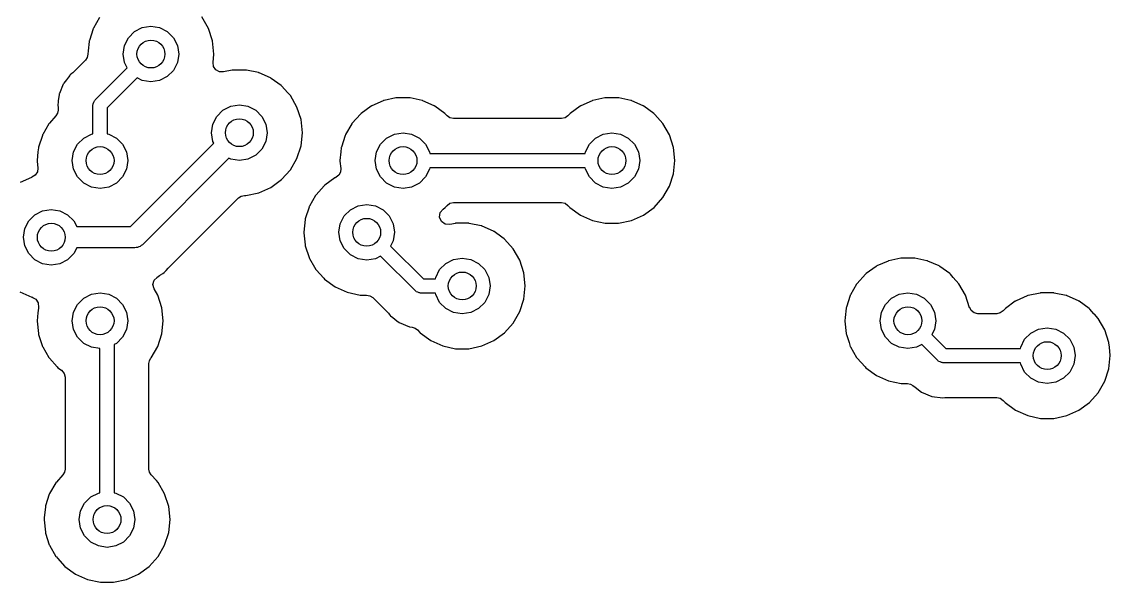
# Model space of a CAD drawing. Extents: x 98 to 198, y -146.7 to -46.7.
# Drawn here: x 134.28 to 149.91, y -95.05 to -87.01 of the extents above; entities that cross this region are included whole.
import ezdxf

# ---------------------------------------------------------------- set-up
doc = ezdxf.new("R2010")
doc.units = 0
doc.layers.add('BLACK', color=7, linetype='CONTINUOUS')

msp = doc.modelspace()

# ---------------------------------------------------------------- linework, layer by layer
at = {"layer": 'BLACK', "linetype": 'CONTINUOUS'}
for p, q in [((135.394, -86.9437), (135.306, -87.0964)), ((136.957, -87.102), (136.862, -86.9381)), ((135.301, -87.1082), (135.246, -87.2758)), ((135.303, -87.102), (135.301, -87.1082)), ((135.301, -87.1082), (135.301, -87.1082)), ((135.306, -87.0964), (135.303, -87.102)), ((135.306, -87.0964), (135.306, -87.0964)), ((135.806, -87.2352), (135.895, -87.1467)), ((135.895, -87.1467), (136.006, -87.0898)), ((136.006, -87.0898), (136.13, -87.0703)), ((136.13, -87.0703), (136.253, -87.0898)), ((136.253, -87.0898), (136.365, -87.1467)), ((136.365, -87.1467), (136.453, -87.2352)), ((137.015, -87.282), (136.957, -87.102)), ((135.243, -87.2885), (135.229, -87.425)), ((135.244, -87.282), (135.243, -87.2885)), ((135.243, -87.2885), (135.243, -87.2885)), ((135.246, -87.2758), (135.244, -87.282)), ((135.246, -87.2758), (135.246, -87.2758)), ((135.73, -87.4703), (135.749, -87.3467)), ((135.749, -87.3467), (135.806, -87.2352)), ((136.453, -87.2352), (136.51, -87.3467)), ((136.51, -87.3467), (136.53, -87.4703)), ((137.035, -87.4703), (137.015, -87.282)), ((135.216, -87.5196), (135.189, -87.5599)), ((135.225, -87.4738), (135.216, -87.5196)), ((135.229, -87.425), (135.224, -87.4703)), ((135.224, -87.4703), (135.225, -87.4738)), ((135.749, -87.5939), (135.73, -87.4703)), ((136.53, -87.4703), (136.51, -87.5939)), ((137.022, -87.5937), (137.035, -87.4703)), ((135.189, -87.5599), (135.008, -87.7406)), ((135.328, -88.1282), (135.787, -87.6688)), ((135.787, -87.6688), (135.749, -87.5939)), ((136.51, -87.5939), (136.453, -87.7054)), ((137.03, -87.6511), (137.022, -87.5937)), ((137.063, -87.6989), (137.03, -87.6511)), ((134.946, -87.8022), (134.917, -87.8402)), ((134.966, -87.777), (134.946, -87.8021)), ((134.946, -87.8021), (134.946, -87.8022)), ((134.946, -87.8022), (134.946, -87.8022)), ((134.971, -87.7706), (134.966, -87.777)), ((134.966, -87.777), (134.966, -87.777)), ((134.996, -87.7513), (134.971, -87.7706)), ((135.008, -87.7406), (134.996, -87.7513)), ((135.931, -87.8125), (135.502, -88.2421)), ((136.006, -87.8507), (135.931, -87.8125)), ((136.365, -87.7939), (136.253, -87.8507)), ((136.453, -87.7054), (136.365, -87.7939)), ((137.113, -87.7265), (137.063, -87.6989)), ((137.171, -87.728), (137.113, -87.7265)), ((137.299, -87.7009), (137.171, -87.728)), ((137.305, -87.6995), (137.299, -87.7009)), ((137.299, -87.7009), (137.299, -87.7009)), ((137.495, -87.6995), (137.305, -87.6995)), ((137.501, -87.7009), (137.495, -87.6995)), ((137.673, -87.7375), (137.501, -87.7009)), ((137.501, -87.7009), (137.501, -87.7009)), ((137.68, -87.7389), (137.673, -87.7375)), ((137.673, -87.7375), (137.673, -87.7375)), ((137.686, -87.7415), (137.68, -87.7389)), ((137.847, -87.8132), (137.686, -87.7415)), ((137.686, -87.7415), (137.686, -87.7415)), ((137.853, -87.8158), (137.847, -87.8132)), ((137.858, -87.8197), (137.853, -87.8158)), ((138.001, -87.9233), (137.858, -87.8197)), ((137.858, -87.8197), (137.858, -87.8197)), ((134.871, -87.9039), (134.817, -88.0353)), ((134.874, -87.8964), (134.871, -87.9039)), ((134.871, -87.9039), (134.871, -87.9039)), ((134.879, -87.8899), (134.874, -87.8964)), ((134.917, -87.8402), (134.879, -87.8899)), ((134.879, -87.8899), (134.879, -87.8899)), ((136.13, -87.8703), (136.006, -87.8507)), ((136.253, -87.8507), (136.13, -87.8703)), ((138.006, -87.9271), (138.001, -87.9233)), ((138.001, -87.9233), (138.001, -87.9233)), ((138.01, -87.9319), (138.006, -87.9271)), ((138.09, -88.0201), (138.01, -87.9319)), ((138.01, -87.9319), (138.01, -87.9319)), ((134.8, -88.1417), (134.798, -88.1605)), ((134.812, -88.0509), (134.8, -88.1417)), ((134.813, -88.0428), (134.812, -88.0509)), ((134.812, -88.0509), (134.812, -88.0509)), ((134.817, -88.0353), (134.813, -88.0428)), ((134.817, -88.0353), (134.817, -88.0353)), ((135.31, -88.1629), (135.318, -88.1403)), ((135.318, -88.1403), (135.324, -88.1355)), ((135.324, -88.1355), (135.328, -88.1282)), ((138.133, -88.0678), (138.09, -88.0201)), ((138.227, -88.2317), (138.133, -88.0678)), ((139.464, -88.1415), (139.303, -88.2132)), ((139.47, -88.1389), (139.464, -88.1415)), ((139.464, -88.1415), (139.464, -88.1415)), ((139.477, -88.1375), (139.47, -88.1389)), ((139.649, -88.1009), (139.477, -88.1375)), ((139.477, -88.1375), (139.477, -88.1375)), ((139.655, -88.0995), (139.649, -88.1009)), ((139.649, -88.1009), (139.649, -88.1009)), ((139.845, -88.0995), (139.655, -88.0995)), ((139.851, -88.1009), (139.845, -88.0995)), ((140.023, -88.1375), (139.851, -88.1009)), ((139.851, -88.1009), (139.851, -88.1009)), ((140.03, -88.1389), (140.023, -88.1375)), ((140.023, -88.1375), (140.023, -88.1375)), ((140.036, -88.1415), (140.03, -88.1389)), ((140.197, -88.2132), (140.036, -88.1415)), ((140.036, -88.1415), (140.036, -88.1415)), ((142.464, -88.1415), (142.303, -88.2132)), ((142.47, -88.1389), (142.464, -88.1415)), ((142.464, -88.1415), (142.464, -88.1415)), ((142.477, -88.1375), (142.47, -88.1389)), ((142.649, -88.1009), (142.477, -88.1375)), ((142.477, -88.1375), (142.477, -88.1375)), ((142.655, -88.0995), (142.649, -88.1009)), ((142.649, -88.1009), (142.649, -88.1009)), ((142.845, -88.0995), (142.655, -88.0995)), ((142.851, -88.1009), (142.845, -88.0995)), ((143.023, -88.1375), (142.851, -88.1009)), ((142.851, -88.1009), (142.851, -88.1009)), ((143.03, -88.1389), (143.023, -88.1375)), ((143.023, -88.1375), (143.023, -88.1375)), ((143.036, -88.1415), (143.03, -88.1389)), ((143.197, -88.2132), (143.036, -88.1415)), ((143.036, -88.1415), (143.036, -88.1415)), ((134.798, -88.2753), (134.79, -88.3198)), ((134.798, -88.1605), (134.793, -88.2)), ((134.793, -88.2), (134.794, -88.2081)), ((134.794, -88.2081), (134.794, -88.2081)), ((134.794, -88.2081), (134.797, -88.2314)), ((134.797, -88.2314), (134.798, -88.2476)), ((134.798, -88.1605), (134.798, -88.1605)), ((134.798, -88.2476), (134.798, -88.2753)), ((135.298, -88.2), (135.301, -88.1922)), ((135.298, -88.6161), (135.298, -88.2)), ((135.3, -88.1841), (135.31, -88.1629)), ((135.301, -88.1922), (135.3, -88.1841)), ((135.502, -88.2421), (135.502, -88.6161)), ((137.076, -88.3649), (137.165, -88.2764)), ((137.165, -88.2764), (137.276, -88.2196)), ((137.276, -88.2196), (137.4, -88.2)), ((137.4, -88.2), (137.524, -88.2196)), ((137.524, -88.2196), (137.635, -88.2764)), ((137.635, -88.2764), (137.724, -88.3649)), ((138.286, -88.4117), (138.227, -88.2317)), ((139.292, -88.2197), (139.149, -88.3233)), ((139.297, -88.2158), (139.292, -88.2197)), ((139.292, -88.2197), (139.292, -88.2197)), ((139.303, -88.2132), (139.297, -88.2158)), ((139.303, -88.2132), (139.303, -88.2132)), ((140.203, -88.2158), (140.197, -88.2132)), ((140.208, -88.2197), (140.203, -88.2158)), ((140.351, -88.3233), (140.208, -88.2197)), ((140.208, -88.2197), (140.208, -88.2197)), ((142.292, -88.2197), (142.149, -88.3233)), ((142.297, -88.2158), (142.292, -88.2197)), ((142.292, -88.2197), (142.292, -88.2197)), ((142.303, -88.2132), (142.297, -88.2158)), ((142.303, -88.2132), (142.303, -88.2132)), ((143.203, -88.2158), (143.197, -88.2132)), ((143.208, -88.2197), (143.203, -88.2158)), ((143.351, -88.3233), (143.208, -88.2197)), ((143.208, -88.2197), (143.208, -88.2197)), ((134.766, -88.3583), (134.672, -88.463)), ((134.79, -88.3198), (134.766, -88.3583)), ((137.02, -88.4764), (137.076, -88.3649)), ((137.724, -88.3649), (137.78, -88.4764)), ((138.305, -88.6), (138.286, -88.4117)), ((139.14, -88.3319), (139.022, -88.463)), ((139.144, -88.3271), (139.14, -88.3319)), ((139.14, -88.3319), (139.14, -88.3319)), ((139.149, -88.3233), (139.144, -88.3271)), ((139.149, -88.3233), (139.149, -88.3233)), ((140.356, -88.3271), (140.351, -88.3233)), ((140.351, -88.3233), (140.351, -88.3233)), ((140.36, -88.3319), (140.356, -88.3271)), ((140.383, -88.3569), (140.36, -88.3319)), ((140.36, -88.3319), (140.36, -88.3319)), ((140.424, -88.3872), (140.383, -88.3569)), ((140.475, -88.3979), (140.424, -88.3872)), ((142.025, -88.3979), (140.475, -88.3979)), ((142.076, -88.3872), (142.025, -88.3979)), ((142.117, -88.3569), (142.076, -88.3872)), ((142.14, -88.3319), (142.117, -88.3569)), ((142.144, -88.3271), (142.14, -88.3319)), ((142.14, -88.3319), (142.14, -88.3319)), ((142.149, -88.3233), (142.144, -88.3271)), ((142.149, -88.3233), (142.149, -88.3233)), ((143.356, -88.3271), (143.351, -88.3233)), ((143.351, -88.3233), (143.351, -88.3233)), ((143.36, -88.3319), (143.356, -88.3271)), ((143.364, -88.3359), (143.36, -88.3319)), ((143.36, -88.3319), (143.36, -88.3319)), ((143.483, -88.4678), (143.364, -88.3359)), ((134.664, -88.4734), (134.576, -88.6261)), ((134.667, -88.4678), (134.664, -88.4734)), ((134.664, -88.4734), (134.664, -88.4734)), ((134.672, -88.463), (134.667, -88.4678)), ((134.672, -88.463), (134.672, -88.463)), ((135.276, -88.6196), (135.298, -88.6161)), ((135.502, -88.6161), (135.524, -88.6196)), ((137, -88.6), (137.02, -88.4764)), ((137.02, -88.7236), (137, -88.6)), ((137.78, -88.4764), (137.8, -88.6)), ((137.8, -88.6), (137.78, -88.7236)), ((138.286, -88.7883), (138.305, -88.6)), ((139.014, -88.4734), (138.926, -88.6261)), ((139.017, -88.4678), (139.014, -88.4734)), ((139.014, -88.4734), (139.014, -88.4734)), ((139.022, -88.463), (139.017, -88.4678)), ((139.022, -88.463), (139.022, -88.463)), ((139.626, -88.6196), (139.75, -88.6)), ((139.75, -88.6), (139.874, -88.6196)), ((142.626, -88.6196), (142.75, -88.6)), ((142.75, -88.6), (142.874, -88.6196)), ((143.577, -88.6317), (143.483, -88.4678)), ((134.571, -88.6379), (134.516, -88.8056)), ((134.573, -88.6317), (134.571, -88.6379)), ((134.571, -88.6379), (134.571, -88.6379)), ((134.576, -88.6261), (134.573, -88.6317)), ((134.576, -88.6261), (134.576, -88.6261)), ((135.02, -88.8764), (135.076, -88.7649)), ((135.076, -88.7649), (135.165, -88.6764)), ((135.165, -88.6764), (135.276, -88.6196)), ((135.524, -88.6196), (135.635, -88.6764)), ((135.635, -88.6764), (135.724, -88.7649)), ((135.724, -88.7649), (135.78, -88.8764)), ((135.837, -89.9476), (137.034, -88.751)), ((137.034, -88.751), (137.02, -88.7236)), ((137.78, -88.7236), (137.724, -88.8351)), ((138.921, -88.6379), (138.866, -88.8056)), ((138.923, -88.6317), (138.921, -88.6379)), ((138.921, -88.6379), (138.921, -88.6379)), ((138.926, -88.6261), (138.923, -88.6317)), ((138.926, -88.6261), (138.926, -88.6261)), ((139.37, -88.8764), (139.426, -88.7649)), ((139.426, -88.7649), (139.515, -88.6764)), ((139.515, -88.6764), (139.626, -88.6196)), ((139.874, -88.6196), (139.985, -88.6764)), ((139.985, -88.6764), (140.074, -88.7649)), ((140.074, -88.7649), (140.13, -88.8764)), ((142.37, -88.8764), (142.426, -88.7649)), ((142.426, -88.7649), (142.515, -88.6764)), ((142.515, -88.6764), (142.626, -88.6196)), ((142.874, -88.6196), (142.985, -88.6764)), ((142.985, -88.6764), (143.074, -88.7649)), ((143.074, -88.7649), (143.13, -88.8764)), ((143.636, -88.8117), (143.577, -88.6317)), ((134.508, -88.8739), (134.495, -89)), ((134.514, -88.8182), (134.508, -88.8739)), ((134.516, -88.8056), (134.514, -88.8117)), ((134.514, -88.8117), (134.514, -88.8182)), ((134.514, -88.8182), (134.514, -88.8182)), ((134.516, -88.8056), (134.516, -88.8056)), ((135, -89), (135.02, -88.8764)), ((135.78, -88.8764), (135.8, -89)), ((137.635, -88.9236), (137.524, -88.9804)), ((137.724, -88.8351), (137.635, -88.9236)), ((138.227, -88.9683), (138.286, -88.7883)), ((138.858, -88.8739), (138.845, -89)), ((138.864, -88.8182), (138.858, -88.8739)), ((138.866, -88.8056), (138.864, -88.8117)), ((138.864, -88.8117), (138.864, -88.8182)), ((138.864, -88.8182), (138.864, -88.8182)), ((138.866, -88.8056), (138.866, -88.8056)), ((139.35, -89), (139.37, -88.8764)), ((140.13, -88.8764), (140.134, -88.8984)), ((140.134, -88.8984), (142.366, -88.8984)), ((142.366, -88.8984), (142.37, -88.8764)), ((143.13, -88.8764), (143.15, -89)), ((143.655, -89), (143.636, -88.8117)), ((134.495, -89), (134.495, -89.0065)), ((134.495, -89.0065), (134.495, -89.0065)), ((134.495, -89.0065), (134.506, -89.1081)), ((135.02, -89.1236), (135, -89)), ((135.8, -89), (135.78, -89.1236)), ((137.249, -88.9665), (136.008, -90.2078)), ((137.276, -88.9804), (137.249, -88.9665)), ((137.4, -89), (137.276, -88.9804)), ((137.524, -88.9804), (137.4, -89)), ((138.133, -89.1322), (138.227, -88.9683)), ((138.845, -89), (138.845, -89.0065)), ((138.845, -89.0065), (138.845, -89.0065)), ((138.845, -89.0065), (138.857, -89.1156)), ((139.37, -89.1236), (139.35, -89)), ((143.15, -89), (143.13, -89.1236)), ((143.636, -89.1883), (143.655, -89)), ((134.413, -89.2415), (134.252, -89.3132)), ((134.419, -89.2389), (134.413, -89.2415)), ((134.413, -89.2415), (134.413, -89.2415)), ((134.422, -89.2382), (134.419, -89.2389)), ((134.469, -89.2103), (134.422, -89.2382)), ((134.499, -89.1635), (134.469, -89.2103)), ((134.506, -89.1081), (134.499, -89.1635)), ((135.076, -89.2351), (135.02, -89.1236)), ((135.165, -89.3236), (135.076, -89.2351)), ((135.724, -89.2351), (135.635, -89.3236)), ((135.78, -89.1236), (135.724, -89.2351)), ((138.006, -89.2729), (138.133, -89.1322)), ((138.782, -89.2425), (138.777, -89.2451)), ((138.784, -89.2418), (138.782, -89.2424)), ((138.782, -89.2424), (138.782, -89.2425)), ((138.785, -89.241), (138.784, -89.2418)), ((138.788, -89.2392), (138.785, -89.241)), ((138.826, -89.2115), (138.788, -89.2389)), ((138.788, -89.2389), (138.788, -89.2392)), ((138.851, -89.1669), (138.826, -89.2115)), ((138.857, -89.1156), (138.851, -89.1669)), ((139.426, -89.2351), (139.37, -89.1236)), ((139.515, -89.3236), (139.426, -89.2351)), ((140.074, -89.2351), (139.985, -89.3236)), ((140.13, -89.1236), (140.074, -89.2351)), ((140.134, -89.1016), (140.13, -89.1236)), ((142.366, -89.1016), (140.134, -89.1016)), ((142.37, -89.1236), (142.366, -89.1016)), ((142.426, -89.2351), (142.37, -89.1236)), ((142.515, -89.3236), (142.426, -89.2351)), ((143.074, -89.2351), (142.985, -89.3236)), ((143.13, -89.1236), (143.074, -89.2351)), ((143.577, -89.3683), (143.636, -89.1883)), ((135.276, -89.3804), (135.165, -89.3236)), ((135.4, -89.4), (135.276, -89.3804)), ((135.524, -89.3804), (135.4, -89.4)), ((135.635, -89.3236), (135.524, -89.3804)), ((137.68, -89.4611), (137.853, -89.3842)), ((137.853, -89.3842), (138.006, -89.2729)), ((138.619, -89.3612), (138.501, -89.4922)), ((138.623, -89.3564), (138.619, -89.3612)), ((138.619, -89.3612), (138.619, -89.3612)), ((138.629, -89.3525), (138.623, -89.3564)), ((138.771, -89.2489), (138.629, -89.3525)), ((138.629, -89.3525), (138.629, -89.3525)), ((138.777, -89.2451), (138.771, -89.2489)), ((138.771, -89.2489), (138.771, -89.2489)), ((139.626, -89.3804), (139.515, -89.3236)), ((139.75, -89.4), (139.626, -89.3804)), ((139.874, -89.3804), (139.75, -89.4)), ((139.985, -89.3236), (139.874, -89.3804)), ((142.626, -89.3804), (142.515, -89.3236)), ((142.75, -89.4), (142.626, -89.3804)), ((142.874, -89.3804), (142.75, -89.4)), ((142.985, -89.3236), (142.874, -89.3804)), ((143.483, -89.5322), (143.577, -89.3683)), ((136.894, -90.0292), (137.387, -89.5368)), ((137.387, -89.5368), (137.427, -89.5099)), ((137.427, -89.5099), (137.474, -89.5005)), ((137.474, -89.5005), (137.488, -89.5005)), ((137.488, -89.5005), (137.495, -89.5005)), ((137.495, -89.5005), (137.68, -89.4611)), ((138.493, -89.5027), (138.405, -89.6553)), ((138.497, -89.497), (138.493, -89.5027)), ((138.493, -89.5027), (138.493, -89.5027)), ((138.501, -89.4922), (138.497, -89.497)), ((138.501, -89.4922), (138.501, -89.4922)), ((143.356, -89.6729), (143.483, -89.5322)), ((134.575, -89.7196), (134.699, -89.7)), ((134.699, -89.7), (134.823, -89.7196)), ((138.4, -89.6671), (138.346, -89.8348)), ((138.402, -89.661), (138.4, -89.6671)), ((138.4, -89.6671), (138.4, -89.6671)), ((138.405, -89.6553), (138.402, -89.661)), ((138.405, -89.6553), (138.405, -89.6553)), ((138.906, -89.7941), (138.994, -89.7056)), ((138.994, -89.7056), (139.106, -89.6488)), ((139.106, -89.6488), (139.229, -89.6292)), ((139.229, -89.6292), (139.353, -89.6488)), ((139.353, -89.6488), (139.464, -89.7056)), ((139.464, -89.7056), (139.553, -89.7941)), ((140.284, -89.7475), (140.325, -89.6952)), ((140.325, -89.6952), (140.356, -89.6729)), ((140.356, -89.6729), (140.383, -89.6431)), ((140.383, -89.6431), (140.424, -89.6128)), ((140.424, -89.6128), (140.475, -89.6021)), ((140.475, -89.6021), (142.025, -89.6021)), ((142.025, -89.6021), (142.076, -89.6128)), ((142.076, -89.6128), (142.117, -89.6431)), ((142.117, -89.6431), (142.144, -89.6729)), ((142.144, -89.6729), (142.297, -89.7842)), ((143.203, -89.7842), (143.356, -89.6729)), ((134.318, -89.9764), (134.375, -89.8649)), ((134.375, -89.8649), (134.464, -89.7764)), ((134.464, -89.7764), (134.575, -89.7196)), ((134.823, -89.7196), (134.934, -89.7764)), ((134.934, -89.7764), (135.023, -89.8649)), ((135.023, -89.8649), (135.065, -89.9476)), ((138.343, -89.8475), (138.333, -89.9375)), ((138.344, -89.841), (138.343, -89.8474)), ((138.343, -89.8474), (138.343, -89.8475)), ((138.346, -89.8348), (138.344, -89.841)), ((138.346, -89.8348), (138.346, -89.8348)), ((138.849, -89.9056), (138.906, -89.7941)), ((139.553, -89.7941), (139.61, -89.9056)), ((140.275, -89.8137), (140.284, -89.7475)), ((140.302, -89.8746), (140.275, -89.8137)), ((142.297, -89.7842), (142.47, -89.8611)), ((142.47, -89.8611), (142.655, -89.9005)), ((142.845, -89.9005), (143.03, -89.8611)), ((143.03, -89.8611), (143.203, -89.7842)), ((134.299, -90.1), (134.318, -89.9764)), ((135.065, -89.9476), (135.837, -89.9476)), ((138.333, -89.9375), (138.324, -90.0292)), ((138.829, -90.0292), (138.849, -89.9056)), ((139.61, -89.9056), (139.629, -90.0292)), ((140.357, -89.9126), (140.302, -89.8746)), ((140.424, -89.9168), (140.357, -89.9126)), ((140.451, -89.911), (140.424, -89.9168)), ((140.499, -89.9009), (140.451, -89.911)), ((140.505, -89.8995), (140.499, -89.9008)), ((140.499, -89.9008), (140.499, -89.9009)), ((140.695, -89.8995), (140.505, -89.8995)), ((140.701, -89.9009), (140.695, -89.8995)), ((140.873, -89.9375), (140.701, -89.9009)), ((140.701, -89.9009), (140.701, -89.9009)), ((140.88, -89.9389), (140.873, -89.9375)), ((140.873, -89.9375), (140.873, -89.9375)), ((140.886, -89.9415), (140.88, -89.9389)), ((141.047, -90.0132), (140.886, -89.9415)), ((140.886, -89.9415), (140.886, -89.9415)), ((141.053, -90.0158), (141.047, -90.0132)), ((141.058, -90.0197), (141.053, -90.0158)), ((141.169, -90.1), (141.058, -90.0197)), ((141.058, -90.0197), (141.058, -90.0197)), ((142.655, -89.9005), (142.838, -89.9005)), ((142.838, -89.9005), (142.845, -89.9005)), ((134.318, -90.2236), (134.299, -90.1)), ((136.388, -90.5358), (136.894, -90.0292)), ((138.324, -90.0292), (138.324, -90.0357)), ((138.324, -90.0357), (138.343, -90.211)), ((138.849, -90.1529), (138.829, -90.0292)), ((138.906, -90.2644), (138.849, -90.1529)), ((139.61, -90.1529), (139.571, -90.2278)), ((139.629, -90.0292), (139.61, -90.1529)), ((141.201, -90.1233), (141.169, -90.1)), ((141.206, -90.1271), (141.201, -90.1233)), ((141.201, -90.1233), (141.201, -90.1233)), ((141.333, -90.2678), (141.206, -90.1271)), ((134.375, -90.3351), (134.318, -90.2236)), ((134.464, -90.4236), (134.375, -90.3351)), ((135.023, -90.3351), (134.934, -90.4236)), ((135.065, -90.2524), (135.023, -90.3351)), ((135.9, -90.2524), (135.065, -90.2524)), ((135.919, -90.2472), (135.9, -90.2524)), ((135.939, -90.2472), (135.919, -90.2472)), ((135.957, -90.2372), (135.939, -90.2472)), ((135.976, -90.232), (135.957, -90.2372)), ((135.99, -90.2178), (135.976, -90.232)), ((136.008, -90.2078), (135.99, -90.2178)), ((138.343, -90.211), (138.343, -90.2111)), ((138.343, -90.2111), (138.344, -90.2175)), ((138.344, -90.2175), (138.346, -90.2237)), ((138.346, -90.2237), (138.346, -90.2237)), ((138.346, -90.2237), (138.4, -90.3914)), ((138.994, -90.3529), (138.906, -90.2644)), ((139.571, -90.2278), (140.042, -90.6984)), ((141.427, -90.4317), (141.333, -90.2678)), ((134.575, -90.4804), (134.464, -90.4236)), ((134.699, -90.5), (134.575, -90.4804)), ((134.823, -90.4804), (134.699, -90.5)), ((134.934, -90.4236), (134.823, -90.4804)), ((138.4, -90.3914), (138.402, -90.3975)), ((138.402, -90.3975), (138.405, -90.4032)), ((138.405, -90.4032), (138.405, -90.4032)), ((138.405, -90.4032), (138.48, -90.5317)), ((139.106, -90.4097), (138.994, -90.3529)), ((139.229, -90.4292), (139.106, -90.4097)), ((139.353, -90.4097), (139.229, -90.4292)), ((139.428, -90.3715), (139.353, -90.4097)), ((139.928, -90.8718), (139.428, -90.3715)), ((140.276, -90.5649), (140.365, -90.4764)), ((140.365, -90.4764), (140.476, -90.4196)), ((140.476, -90.4196), (140.6, -90.4)), ((140.6, -90.4), (140.724, -90.4196)), ((140.724, -90.4196), (140.835, -90.4764)), ((140.835, -90.4764), (140.924, -90.5649)), ((141.486, -90.6117), (141.427, -90.4317)), ((146.714, -90.4415), (146.553, -90.5132)), ((146.72, -90.4389), (146.714, -90.4415)), ((146.714, -90.4415), (146.714, -90.4415)), ((146.727, -90.4375), (146.72, -90.4389)), ((146.899, -90.4009), (146.727, -90.4375)), ((146.727, -90.4375), (146.727, -90.4375)), ((146.905, -90.3995), (146.899, -90.4009)), ((146.899, -90.4009), (146.899, -90.4009)), ((147.095, -90.3995), (146.905, -90.3995)), ((147.101, -90.4009), (147.095, -90.3995)), ((147.273, -90.4375), (147.101, -90.4009)), ((147.101, -90.4009), (147.101, -90.4009)), ((147.28, -90.4389), (147.273, -90.4375)), ((147.273, -90.4375), (147.273, -90.4375)), ((147.286, -90.4415), (147.28, -90.4389)), ((147.447, -90.5132), (147.286, -90.4415)), ((147.286, -90.4415), (147.286, -90.4415)), ((136.217, -90.6767), (136.254, -90.6497)), ((136.254, -90.6497), (136.264, -90.6433)), ((136.264, -90.6433), (136.266, -90.6421)), ((136.266, -90.6421), (136.303, -90.62)), ((136.303, -90.62), (136.318, -90.6049)), ((136.318, -90.6049), (136.333, -90.5923)), ((136.333, -90.5923), (136.35, -90.5797)), ((136.35, -90.5797), (136.38, -90.5444)), ((136.38, -90.5444), (136.388, -90.5358)), ((138.48, -90.5317), (138.497, -90.5615)), ((138.497, -90.5615), (138.501, -90.5663)), ((138.501, -90.5663), (138.501, -90.5663)), ((138.501, -90.5663), (138.611, -90.6881)), ((140.22, -90.6764), (140.276, -90.5649)), ((140.924, -90.5649), (140.98, -90.6764)), ((141.505, -90.8), (141.486, -90.6117)), ((146.39, -90.6319), (146.272, -90.763)), ((146.394, -90.6271), (146.39, -90.6319)), ((146.39, -90.6319), (146.39, -90.6319)), ((146.399, -90.6233), (146.394, -90.6271)), ((146.542, -90.5197), (146.399, -90.6233)), ((146.399, -90.6233), (146.399, -90.6233)), ((146.547, -90.5158), (146.542, -90.5197)), ((146.542, -90.5197), (146.542, -90.5197)), ((146.553, -90.5132), (146.547, -90.5158)), ((146.553, -90.5132), (146.553, -90.5132)), ((147.453, -90.5158), (147.447, -90.5132)), ((147.458, -90.5197), (147.453, -90.5158)), ((147.601, -90.6233), (147.458, -90.5197)), ((147.458, -90.5197), (147.458, -90.5197)), ((147.606, -90.6271), (147.601, -90.6233)), ((147.601, -90.6233), (147.601, -90.6233)), ((147.61, -90.6319), (147.606, -90.6271)), ((147.651, -90.6767), (147.61, -90.6319)), ((147.61, -90.6319), (147.61, -90.6319)), ((136.159, -90.7798), (136.177, -90.7172)), ((136.176, -90.8427), (136.159, -90.7798)), ((136.177, -90.7172), (136.218, -90.6776)), ((136.218, -90.6776), (136.217, -90.6767)), ((138.611, -90.6881), (138.623, -90.7021)), ((138.623, -90.7021), (138.777, -90.8134)), ((140.042, -90.6984), (140.216, -90.6984)), ((140.216, -90.6984), (140.22, -90.6764)), ((140.98, -90.6764), (141, -90.8)), ((141, -90.8), (140.98, -90.9236)), ((141.486, -90.9883), (141.505, -90.8)), ((146.264, -90.7734), (146.176, -90.9261)), ((146.267, -90.7678), (146.264, -90.7734)), ((146.264, -90.7734), (146.264, -90.7734)), ((146.272, -90.763), (146.267, -90.7678)), ((146.272, -90.763), (146.272, -90.763)), ((147.733, -90.7678), (147.651, -90.6767)), ((147.827, -90.9317), (147.733, -90.7678)), ((134.246, -90.8842), (134.419, -90.9611)), ((134.419, -90.9611), (134.425, -90.9625)), ((134.425, -90.9625), (134.432, -90.9645)), ((135.165, -90.9764), (135.276, -90.9196)), ((135.276, -90.9196), (135.4, -90.9)), ((135.4, -90.9), (135.524, -90.9196)), ((135.524, -90.9196), (135.635, -90.9764)), ((136.227, -90.9317), (136.176, -90.8427)), ((136.286, -91.1117), (136.227, -90.9317)), ((138.777, -90.8134), (138.949, -90.8904)), ((138.949, -90.8904), (139.135, -90.9297)), ((139.135, -90.9297), (139.227, -90.9297)), ((139.227, -90.9297), (139.274, -90.9392)), ((139.274, -90.9392), (139.315, -90.9661)), ((139.935, -90.8756), (139.928, -90.8718)), ((139.94, -90.8822), (139.935, -90.8756)), ((139.963, -90.8895), (139.94, -90.8822)), ((139.984, -90.9003), (139.963, -90.8895)), ((139.992, -90.8991), (139.984, -90.9003)), ((140, -90.9016), (139.992, -90.8991)), ((140.216, -90.9016), (140, -90.9016)), ((140.22, -90.9236), (140.216, -90.9016)), ((140.276, -91.0351), (140.22, -90.9236)), ((140.98, -90.9236), (140.924, -91.0351)), ((146.171, -90.9379), (146.116, -91.1056)), ((146.173, -90.9317), (146.171, -90.9379)), ((146.171, -90.9379), (146.171, -90.9379)), ((146.176, -90.9261), (146.173, -90.9317)), ((146.176, -90.9261), (146.176, -90.9261)), ((146.765, -90.9764), (146.876, -90.9196)), ((146.876, -90.9196), (147, -90.9)), ((147, -90.9), (147.124, -90.9196)), ((147.124, -90.9196), (147.235, -90.9764)), ((147.886, -91.1117), (147.827, -90.9317)), ((148.714, -90.9415), (148.553, -91.0132)), ((148.72, -90.9389), (148.714, -90.9415)), ((148.714, -90.9415), (148.714, -90.9415)), ((148.727, -90.9375), (148.72, -90.9389)), ((148.899, -90.9009), (148.727, -90.9375)), ((148.727, -90.9375), (148.727, -90.9375)), ((148.905, -90.8995), (148.899, -90.9009)), ((148.899, -90.9009), (148.899, -90.9009)), ((149.095, -90.8995), (148.905, -90.8995)), ((149.101, -90.9009), (149.095, -90.8995)), ((149.273, -90.9375), (149.101, -90.9009)), ((149.101, -90.9009), (149.101, -90.9009)), ((149.28, -90.9389), (149.273, -90.9375)), ((149.273, -90.9375), (149.273, -90.9375)), ((149.286, -90.9415), (149.28, -90.9389)), ((149.447, -91.0132), (149.286, -90.9415)), ((149.286, -90.9415), (149.286, -90.9415)), ((134.432, -90.9645), (134.431, -90.9668)), ((134.431, -90.9668), (134.477, -90.9905)), ((134.477, -90.9905), (134.512, -91.0443)), ((134.514, -91.1182), (134.506, -91.1878)), ((134.512, -91.0443), (134.516, -91.1076)), ((134.516, -91.1076), (134.514, -91.1117)), ((134.514, -91.1117), (134.514, -91.1182)), ((134.514, -91.1182), (134.514, -91.1182)), ((135.02, -91.1764), (135.076, -91.0649)), ((135.076, -91.0649), (135.165, -90.9764)), ((135.635, -90.9764), (135.724, -91.0649)), ((135.724, -91.0649), (135.78, -91.1764)), ((136.305, -91.3), (136.286, -91.1117)), ((139.315, -90.9661), (139.541, -91.1921)), ((140.365, -91.1236), (140.276, -91.0351)), ((140.924, -91.0351), (140.835, -91.1236)), ((141.427, -91.1683), (141.486, -90.9883)), ((146.114, -91.1182), (146.099, -91.2537)), ((146.116, -91.1056), (146.114, -91.1117)), ((146.114, -91.1117), (146.114, -91.1182)), ((146.114, -91.1182), (146.114, -91.1182)), ((146.116, -91.1056), (146.116, -91.1056)), ((146.62, -91.1764), (146.676, -91.0649)), ((146.676, -91.0649), (146.765, -90.9764)), ((147.235, -90.9764), (147.324, -91.0649)), ((147.324, -91.0649), (147.38, -91.1764)), ((147.888, -91.1111), (147.886, -91.1117)), ((147.906, -91.1503), (147.888, -91.1111)), ((148.542, -91.0197), (148.399, -91.1233)), ((148.547, -91.0158), (148.542, -91.0197)), ((148.542, -91.0197), (148.542, -91.0197)), ((148.553, -91.0132), (148.547, -91.0158)), ((148.553, -91.0132), (148.553, -91.0132)), ((149.453, -91.0158), (149.447, -91.0132)), ((149.458, -91.0197), (149.453, -91.0158)), ((149.601, -91.1233), (149.458, -91.0197)), ((149.458, -91.0197), (149.458, -91.0197)), ((134.506, -91.1878), (134.495, -91.3)), ((135, -91.3), (135.02, -91.1764)), ((135.78, -91.1764), (135.8, -91.3)), ((139.541, -91.1921), (139.551, -91.2043)), ((139.551, -91.2043), (139.566, -91.223)), ((139.566, -91.223), (139.571, -91.2294)), ((139.571, -91.2294), (139.602, -91.2536)), ((139.602, -91.2536), (139.602, -91.2537)), ((139.602, -91.2537), (139.663, -91.3)), ((140.476, -91.1804), (140.365, -91.1236)), ((140.6, -91.2), (140.476, -91.1804)), ((140.724, -91.1804), (140.6, -91.2)), ((140.835, -91.1236), (140.724, -91.1804)), ((141.351, -91.3), (141.427, -91.1683)), ((146.099, -91.2537), (146.095, -91.3)), ((146.6, -91.3), (146.62, -91.1764)), ((147.38, -91.1764), (147.4, -91.3)), ((147.949, -91.1854), (147.906, -91.1503)), ((148.004, -91.1979), (147.949, -91.1854)), ((148.275, -91.1979), (148.004, -91.1979)), ((148.326, -91.1872), (148.275, -91.1979)), ((148.367, -91.1569), (148.326, -91.1872)), ((148.39, -91.1319), (148.367, -91.1569)), ((148.394, -91.1271), (148.39, -91.1319)), ((148.39, -91.1319), (148.39, -91.1319)), ((148.399, -91.1233), (148.394, -91.1271)), ((148.399, -91.1233), (148.399, -91.1233)), ((149.606, -91.1271), (149.601, -91.1233)), ((149.601, -91.1233), (149.601, -91.1233)), ((149.61, -91.1319), (149.606, -91.1271)), ((149.671, -91.2), (149.61, -91.1319)), ((149.61, -91.1319), (149.61, -91.1319)), ((149.677, -91.2065), (149.671, -91.2)), ((149.733, -91.2678), (149.677, -91.2065)), ((149.827, -91.4317), (149.733, -91.2678)), ((134.495, -91.3), (134.495, -91.3065)), ((134.495, -91.3065), (134.514, -91.4818)), ((135.02, -91.4236), (135, -91.3)), ((135.076, -91.5351), (135.02, -91.4236)), ((135.78, -91.4236), (135.724, -91.5351)), ((135.8, -91.3), (135.78, -91.4236)), ((136.286, -91.4883), (136.305, -91.3)), ((139.663, -91.3), (139.696, -91.3259)), ((139.696, -91.3259), (139.696, -91.3259)), ((139.696, -91.3259), (139.843, -91.3866)), ((139.843, -91.3866), (139.881, -91.3916)), ((139.881, -91.3916), (139.923, -91.4048)), ((139.923, -91.4048), (139.957, -91.4316)), ((139.957, -91.4316), (139.99, -91.4681)), ((141.206, -91.4729), (141.333, -91.3322)), ((141.333, -91.3322), (141.351, -91.3)), ((146.095, -91.3), (146.095, -91.3065)), ((146.095, -91.3065), (146.114, -91.4818)), ((146.62, -91.4236), (146.6, -91.3)), ((146.676, -91.5351), (146.62, -91.4236)), ((147.38, -91.4236), (147.342, -91.4986)), ((147.4, -91.3), (147.38, -91.4236)), ((148.765, -91.4764), (148.876, -91.4196)), ((148.876, -91.4196), (149, -91.4)), ((149, -91.4), (149.124, -91.4196)), ((149.124, -91.4196), (149.235, -91.4764)), ((149.886, -91.6117), (149.827, -91.4317)), ((134.514, -91.4818), (134.514, -91.4818)), ((134.514, -91.4818), (134.514, -91.4883)), ((134.514, -91.4883), (134.516, -91.4944)), ((134.516, -91.4944), (134.516, -91.4944)), ((134.516, -91.4944), (134.554, -91.6117)), ((135.165, -91.6236), (135.076, -91.5351)), ((135.724, -91.5351), (135.635, -91.6236)), ((136.227, -91.6683), (136.286, -91.4883)), ((139.99, -91.4681), (139.99, -91.4681)), ((139.99, -91.4681), (139.994, -91.4729)), ((139.994, -91.4729), (140.147, -91.5842)), ((140.147, -91.5842), (140.32, -91.6611)), ((140.88, -91.6611), (141.053, -91.5842)), ((141.053, -91.5842), (141.206, -91.4729)), ((146.114, -91.4818), (146.114, -91.4818)), ((146.114, -91.4818), (146.114, -91.4883)), ((146.114, -91.4883), (146.116, -91.4944)), ((146.116, -91.4944), (146.116, -91.4944)), ((146.116, -91.4944), (146.154, -91.6117)), ((146.765, -91.6236), (146.676, -91.5351)), ((147.342, -91.4986), (147.542, -91.6984)), ((148.62, -91.6764), (148.676, -91.5649)), ((148.676, -91.5649), (148.765, -91.4764)), ((149.235, -91.4764), (149.324, -91.5649)), ((149.324, -91.5649), (149.38, -91.6764)), ((134.554, -91.6117), (134.573, -91.6683)), ((134.573, -91.6683), (134.576, -91.6739)), ((134.576, -91.6739), (134.576, -91.6739)), ((134.576, -91.6739), (134.664, -91.8266)), ((135.276, -91.6804), (135.165, -91.6236)), ((135.398, -91.6997), (135.276, -91.6804)), ((135.398, -93.7688), (135.398, -91.6997)), ((135.635, -91.6236), (135.602, -91.6407)), ((135.602, -91.6407), (135.602, -93.7688)), ((136.133, -91.8322), (136.227, -91.6683)), ((140.32, -91.6611), (140.505, -91.7005)), ((140.505, -91.7005), (140.688, -91.7005)), ((140.688, -91.7005), (140.695, -91.7005)), ((140.695, -91.7005), (140.88, -91.6611)), ((146.154, -91.6117), (146.173, -91.6683)), ((146.173, -91.6683), (146.176, -91.6739)), ((146.176, -91.6739), (146.176, -91.6739)), ((146.176, -91.6739), (146.264, -91.8266)), ((146.876, -91.6804), (146.765, -91.6236)), ((147, -91.7), (146.876, -91.6804)), ((147.124, -91.6804), (147, -91.7)), ((147.199, -91.6422), (147.124, -91.6804)), ((147.428, -91.8718), (147.199, -91.6422)), ((147.542, -91.6984), (148.616, -91.6984)), ((148.616, -91.6984), (148.62, -91.6764)), ((149.38, -91.6764), (149.4, -91.8)), ((149.886, -91.6182), (149.886, -91.6117)), ((149.893, -91.6806), (149.886, -91.6182)), ((149.886, -91.6182), (149.886, -91.6182)), ((149.905, -91.8), (149.893, -91.6806)), ((134.664, -91.8266), (134.667, -91.8322)), ((134.667, -91.8322), (134.672, -91.837)), ((134.672, -91.837), (134.672, -91.837)), ((134.672, -91.837), (134.785, -91.9632)), ((136.102, -91.9132), (136.108, -91.8749)), ((136.108, -91.8749), (136.126, -91.8404)), ((136.126, -91.8404), (136.128, -91.837)), ((136.128, -91.837), (136.133, -91.8322)), ((146.264, -91.8266), (146.267, -91.8322)), ((146.267, -91.8322), (146.272, -91.837)), ((146.272, -91.837), (146.272, -91.837)), ((146.272, -91.837), (146.385, -91.9632)), ((147.435, -91.8756), (147.428, -91.8718)), ((147.44, -91.8822), (147.435, -91.8756)), ((147.463, -91.8895), (147.44, -91.8822)), ((147.484, -91.9003), (147.463, -91.8895)), ((147.492, -91.8991), (147.484, -91.9003)), ((147.5, -91.9016), (147.492, -91.8991)), ((149.4, -91.8), (149.38, -91.9236)), ((149.886, -91.9883), (149.905, -91.8)), ((134.785, -91.9632), (134.794, -91.9729)), ((134.794, -91.9729), (134.847, -92.0111)), ((134.847, -92.0111), (134.884, -92.0552)), ((134.884, -92.0552), (134.898, -92.1115)), ((136.102, -93.428), (136.102, -91.9132)), ((146.385, -91.9632), (146.394, -91.9729)), ((146.394, -91.9729), (146.547, -92.0842)), ((148.616, -91.9016), (147.5, -91.9016)), ((148.62, -91.9236), (148.616, -91.9016)), ((148.676, -92.0351), (148.62, -91.9236)), ((148.765, -92.1236), (148.676, -92.0351)), ((149.324, -92.0351), (149.235, -92.1236)), ((149.38, -91.9236), (149.324, -92.0351)), ((149.827, -92.1683), (149.886, -91.9883)), ((134.898, -92.1115), (134.898, -93.428)), ((146.547, -92.0842), (146.72, -92.1611)), ((146.72, -92.1611), (146.905, -92.2005)), ((146.905, -92.2005), (146.992, -92.2005)), ((146.992, -92.2005), (147.039, -92.2099)), ((147.039, -92.2099), (147.07, -92.2304)), ((148.876, -92.1804), (148.765, -92.1236)), ((149, -92.2), (148.876, -92.1804)), ((149.124, -92.1804), (149, -92.2)), ((149.235, -92.1236), (149.124, -92.1804)), ((149.733, -92.3322), (149.827, -92.1683)), ((147.07, -92.2304), (147.071, -92.2294)), ((147.071, -92.2294), (147.102, -92.2536)), ((147.102, -92.2536), (147.102, -92.2537)), ((147.102, -92.2537), (147.196, -92.3259)), ((147.196, -92.3259), (147.343, -92.3866)), ((149.606, -92.4729), (149.733, -92.3322)), ((147.343, -92.3866), (147.5, -92.4073)), ((147.5, -92.4073), (147.531, -92.4032)), ((147.531, -92.4032), (147.548, -92.4021)), ((147.548, -92.4021), (148.275, -92.4021)), ((148.275, -92.4021), (148.326, -92.4128)), ((148.326, -92.4128), (148.367, -92.4431)), ((148.367, -92.4431), (148.394, -92.4729)), ((148.394, -92.4729), (148.547, -92.5842)), ((149.453, -92.5842), (149.606, -92.4729)), ((148.547, -92.5842), (148.72, -92.6611)), ((148.72, -92.6611), (148.905, -92.7005)), ((149.095, -92.7005), (149.28, -92.6611)), ((149.28, -92.6611), (149.453, -92.5842)), ((148.905, -92.7005), (149.088, -92.7005)), ((149.088, -92.7005), (149.095, -92.7005)), ((134.898, -93.428), (134.89, -93.4725)), ((136.11, -93.4725), (136.102, -93.428)), ((134.767, -93.6205), (134.764, -93.6261)), ((134.772, -93.6157), (134.767, -93.6205)), ((134.866, -93.511), (134.772, -93.6157)), ((134.772, -93.6157), (134.772, -93.6157)), ((134.89, -93.4725), (134.866, -93.511)), ((136.134, -93.511), (136.11, -93.4725)), ((136.208, -93.5935), (136.134, -93.511)), ((136.233, -93.6205), (136.208, -93.5935)), ((136.327, -93.7844), (136.233, -93.6205)), ((134.764, -93.6261), (134.676, -93.7788)), ((134.764, -93.6261), (134.764, -93.6261)), ((135.265, -93.8291), (135.376, -93.7723)), ((135.376, -93.7723), (135.398, -93.7688)), ((135.602, -93.7688), (135.624, -93.7723)), ((135.624, -93.7723), (135.735, -93.8291)), ((134.671, -93.7906), (134.616, -93.9583)), ((134.673, -93.7844), (134.671, -93.7906)), ((134.671, -93.7906), (134.671, -93.7906)), ((134.676, -93.7788), (134.673, -93.7844)), ((134.676, -93.7788), (134.676, -93.7788)), ((135.12, -94.0291), (135.176, -93.9176)), ((135.176, -93.9176), (135.265, -93.8291)), ((135.735, -93.8291), (135.824, -93.9176)), ((135.824, -93.9176), (135.88, -94.0291)), ((136.386, -93.9644), (136.327, -93.7844)), ((134.614, -93.9709), (134.597, -94.1266)), ((134.616, -93.9583), (134.614, -93.9644)), ((134.614, -93.9644), (134.614, -93.9709)), ((134.614, -93.9709), (134.614, -93.9709)), ((134.616, -93.9583), (134.616, -93.9583)), ((135.1, -94.1527), (135.12, -94.0291)), ((135.88, -94.0291), (135.9, -94.1527)), ((136.405, -94.1527), (136.386, -93.9644)), ((134.597, -94.1266), (134.595, -94.1527)), ((134.595, -94.1527), (134.595, -94.1592)), ((134.595, -94.1592), (134.614, -94.3345)), ((135.12, -94.2763), (135.1, -94.1527)), ((135.9, -94.1527), (135.88, -94.2763)), ((136.386, -94.341), (136.405, -94.1527)), ((134.614, -94.3345), (134.614, -94.3345)), ((134.614, -94.3345), (134.614, -94.341)), ((134.614, -94.341), (134.616, -94.3471)), ((134.616, -94.3471), (134.616, -94.3471)), ((134.616, -94.3471), (134.671, -94.5148)), ((135.176, -94.3878), (135.12, -94.2763)), ((135.265, -94.4763), (135.176, -94.3878)), ((135.824, -94.3878), (135.735, -94.4763)), ((135.88, -94.2763), (135.824, -94.3878)), ((136.327, -94.521), (136.386, -94.341)), ((134.671, -94.5148), (134.673, -94.521)), ((134.673, -94.521), (134.767, -94.6849)), ((135.376, -94.5331), (135.265, -94.4763)), ((135.5, -94.5527), (135.376, -94.5331)), ((135.624, -94.5331), (135.5, -94.5527)), ((135.735, -94.4763), (135.624, -94.5331)), ((136.233, -94.6849), (136.327, -94.521)), ((134.767, -94.6849), (134.772, -94.6897)), ((134.772, -94.6897), (134.772, -94.6897)), ((134.772, -94.6897), (134.787, -94.7065)), ((134.787, -94.7065), (134.894, -94.8256)), ((136.106, -94.8256), (136.233, -94.6849)), ((134.894, -94.8256), (135.047, -94.9369)), ((135.953, -94.9369), (136.106, -94.8256)), ((135.047, -94.9369), (135.22, -95.0138)), ((135.22, -95.0138), (135.405, -95.0532)), ((135.595, -95.0532), (135.78, -95.0138)), ((135.78, -95.0138), (135.953, -94.9369)), ((135.405, -95.0532), (135.588, -95.0532)), ((135.588, -95.0532), (135.595, -95.0532))]:
    msp.add_line(p, q, dxfattribs=at)
at = {"layer": 'BLACK'}
for centre in [(136.13, -87.4703), (137.4, -88.6), (135.4, -89), (139.75, -89), (142.75, -89), (139.229, -90.0292), (134.699, -90.1), (140.6, -90.8), (135.4, -91.3), (147, -91.3), (149, -91.8), (135.5, -94.1527)]:
    msp.add_circle(centre, 0.2, dxfattribs=at)

doc.saveas('drawing.dxf')
